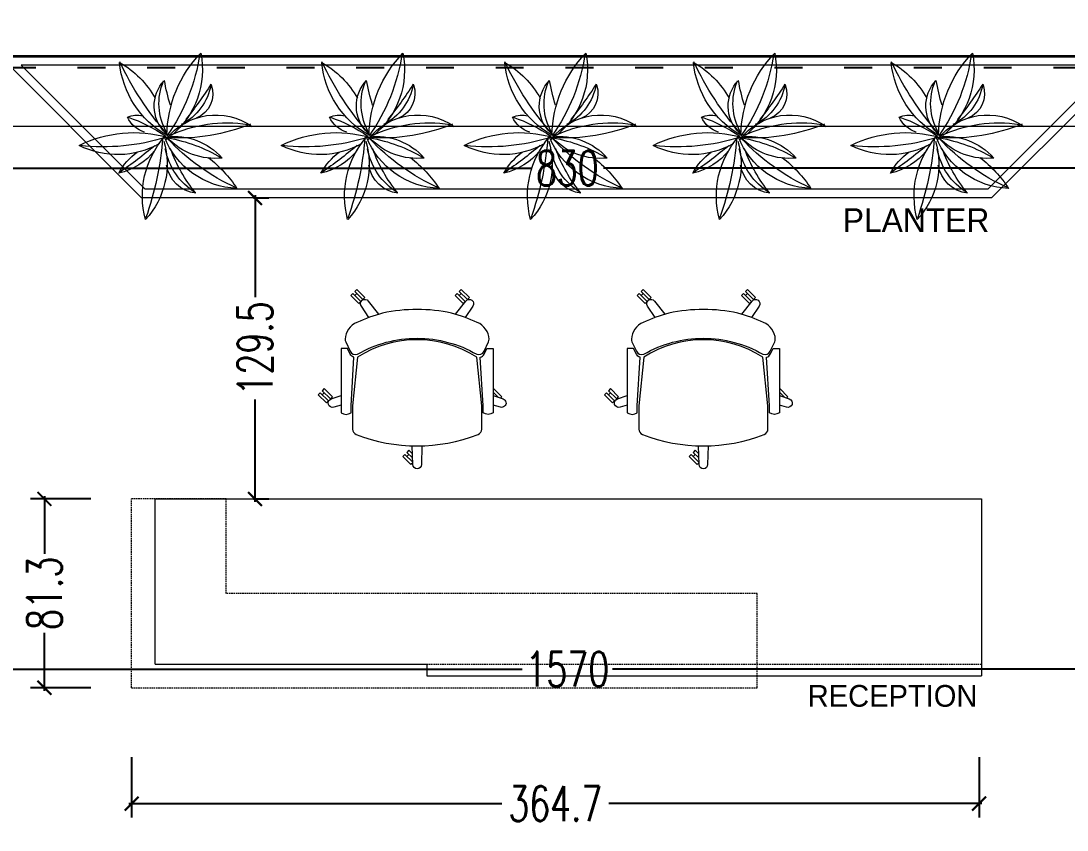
# Model space of a CAD drawing. Header units: centimetres. Extents: x -3207095 to 15275363, y -32656 to 4798027.
# Drawn here: x 683546.6 to 683996.9, y 4437623.9 to 4437972.2 of the extents above; entities that cross this region are included whole.
import ezdxf

# ---------------------------------------------------------------- set-up
doc = ezdxf.new("R2010")
doc.units = ezdxf.units.CM
for name, pattern in [('ACAD_ISO03W100', [30, 12, -18]), ('DUZ', [500, 500]), ('HIDDEN', [0.375, 0.25, -0.125])]:
    doc.linetypes.add(name, pattern=pattern)
doc.layers.get('0').update_dxf_attribs({"color": 1, "linetype": 'DUZ'})
doc.layers.add('DIM', color=1, linetype='DUZ')
for name, color, linetype, lineweight in [('DUVAR', 7, 'Continuous', 35), ('Fix & Furniture', 144, 'Continuous', 13), ('Fix. Furniture', 144, 'Continuous', 9), ('iç duvar', 7, 'Continuous', 50), ('Text & Arrow', 11, 'Continuous', 13), ('Wall', 7, 'Continuous', 35)]:
    doc.layers.add(name, color=color, linetype=linetype, lineweight=lineweight)
doc.styles.add('DIM', font='ROMANSTW.SHX', dxfattribs={"width": 0.7})
doc.dimstyles.new('1_100', dxfattribs={"dimtxt": 15, "dimasz": 6, "dimexe": 6, "dimexo": 0, "dimgap": 2, "dimtad": 0, "dimdec": 1, "dimzin": 11, "dimdsep": 46, "dimtxsty": 'DIM', "dimblk": 'ARCHTICK', "dimcen": 3, "dimdle": 1.25, "dimclrt": 2, "dimadec": 0, "dimazin": 0, "dimtfac": 1.25, "dimtdec": 1, "dimtix": 1, "dimtofl": 0, "dimtmove": 1, "dimatfit": 3, "dimldrblk": 'ARCHTICK', "dimfxl": 20, "dimfxlon": 1, "dimtolj": 1, "dimtzin": 0, "dimarcsym": 0})

# ---------------------------------------------------------------- blocks, each defined once
blk = doc.blocks.new('_ArchTick')
at = {"color": 0, "linetype": 'ByBlock', "const_width": 0.15}
blk.add_lwpolyline([(-0.5, -0.5), (0.5, 0.5)], dxfattribs=at)
blk = doc.blocks.new('*D5536')
at = {"layer": 'Defpoints', "color": 0, "linetype": 'Continuous', "lineweight": 5, "transparency": 16777216}
for p in [(682996.79, 4437706.36), (684566.79, 4437706.36), (684566.79, 4437693.14)]:
    blk.add_point(p, dxfattribs=at)
at = {"layer": 'DIM', "color": 0, "linetype": 'Continuous', "lineweight": -2, "transparency": 16777216}
for p, q in [((682996.79, 4437706.36), (682996.79, 4437687.14)), ((684566.79, 4437706.36), (684566.79, 4437687.14)), ((682995.54, 4437693.14), (683762.29, 4437693.14)), ((684568.04, 4437693.14), (683801.29, 4437693.14))]:
    blk.add_line(p, q, dxfattribs=at)
at = {"layer": 'DIM', "color": 0, "linetype": 'Continuous', "lineweight": -2, "transparency": 16777216, "xscale": 6, "yscale": 6, "zscale": 6, "rotation": 180}
blk.add_blockref('_ArchTick', (682996.79, 4437693.14), dxfattribs=at)
at = {"layer": 'DIM', "color": 0, "linetype": 'Continuous', "lineweight": -2, "transparency": 16777216, "xscale": 6, "yscale": 6, "zscale": 6}
blk.add_blockref('_ArchTick', (684566.79, 4437693.14), dxfattribs=at)
at = {"layer": 'DIM', "color": 2, "linetype": 'Continuous', "lineweight": 5, "transparency": 16777216, "insert": (683781.79, 4437693.14), "char_height": 15, "attachment_point": 5, "style": 'DIM'}
blk.add_mtext('\\A1;1570', dxfattribs=at)
blk = doc.blocks.new('*D4505')
at = {"layer": 'Defpoints', "color": 0, "linetype": 'Continuous', "lineweight": 5, "transparency": 16777216}
for p in [(683366.79, 4437956.93), (684196.79, 4437956.93), (683366.79, 4437908.82)]:
    blk.add_point(p, dxfattribs=at)
at = {"layer": 'DIM', "color": 0, "linetype": 'Continuous', "lineweight": -2, "transparency": 16777216}
for p, q in [((683366.79, 4437928.82), (683366.79, 4437902.82)), ((684196.79, 4437928.82), (684196.79, 4437902.82)), ((683365.54, 4437908.82), (683766.29, 4437908.82)), ((684198.04, 4437908.82), (683797.29, 4437908.82))]:
    blk.add_line(p, q, dxfattribs=at)
at = {"layer": 'DIM', "color": 0, "linetype": 'Continuous', "lineweight": -2, "transparency": 16777216, "xscale": 6, "yscale": 6, "zscale": 6, "rotation": 180}
blk.add_blockref('_ArchTick', (683366.79, 4437908.82), dxfattribs=at)
at = {"layer": 'DIM', "color": 0, "linetype": 'Continuous', "lineweight": -2, "transparency": 16777216, "xscale": 6, "yscale": 6, "zscale": 6}
blk.add_blockref('_ArchTick', (684196.79, 4437908.82), dxfattribs=at)
at = {"layer": 'DIM', "color": 2, "linetype": 'Continuous', "lineweight": 5, "transparency": 16777216, "insert": (683781.79, 4437908.82), "char_height": 15, "attachment_point": 5, "style": 'DIM'}
blk.add_mtext('\\A1;830', dxfattribs=at)
blk = doc.blocks.new('Office CHair')
for p, q in [((7.47, 3.75), (7.74, 3.47)), ((-4.15, -4.72), (-3.87, -4.99)), ((19.29, -4.93), (19.36, -4.99)), ((0.31, -18.33), (0.59, -18.6)), ((14.64, -18.32), (14.92, -18.6))]:
    blk.add_line(p, q)
for points in [[(8.26, 4.63), (8.02, 4.86), (6.91, 3.75)], [(6.91, 3.75), (7.19, 3.47), (8.26, 4.54)], [(7.74, 2.91), (7.47, 3.19), (8.24, 3.96)], [(8.22, 3.39), (7.74, 2.91)], [(20.3, -4.26), (20.47, -4.44), (19.36, -5.55)], [(19.29, -5.06), (19.98, -4.38)], [(19.36, -5.55), (19.29, -5.48)]]:
    blk.add_lwpolyline(points)
for points in [[(9.53, 2.3), (9.45, 4.86, 1), (8.27, 4.86), (8.18, 2.3, -0.488714)], [(-1.57, -3.3), (-2.57, -3.01, 1), (-2.93, -4.13), (-1.57, -4.62, -0.488714)], [(19.29, -4.62), (20.65, -4.13, 1), (20.28, -3.01), (19.29, -3.3, -0.488714)], [(2.26, -15.31), (1.21, -16.87, 1), (2.16, -17.56), (3.57, -15.75, -0.488714)], [(14.14, -15.75), (15.55, -17.56, 1), (16.51, -16.87), (15.46, -15.31, -0.488714)]]:
    blk.add_lwpolyline(points, format="xyb")
for points in [[(0.68, -9.88), (0, -3.21), (0, 0, -0.30894), (0.5, 0.73, -0.188301), (17.22, 0.73, -0.30894), (17.72, 0), (17.72, -3.21), (17.03, -9.88, -0.291999)], [(-1.57, -11.08), (-1.57, -4), (-1.57, -2.22, -0.285714), (-0.2, -2.22), (-0.2, -3.21), (0.18, -9.85, 0.220172), (-0.32, -10.27), (-0.71, -11.08)], [(19.29, -11.08), (19.29, -4), (19.29, -2.22, 0.285714), (17.91, -2.22), (17.91, -3.21), (17.53, -9.85, -0.220172), (18.04, -10.27), (18.42, -11.08)], [(-0.93, -11.96), (-0.32, -10.67, -0.398658), (0.68, -10.27, 0.131636), (8.86, -12.46, 0.131636), (17.03, -10.27, -0.398658), (18.04, -10.67), (18.65, -11.96, -0.121111), (18.73, -12.33, -0.297131), (17.11, -14.63, -0.043299), (13.58, -15.91, -0.055781), (8.86, -16.4, -0.055781), (4.13, -15.91, -0.043299), (0.61, -14.63, -0.297131), (-1.01, -12.33, -0.121111)]]:
    blk.add_lwpolyline(points, format="xyb", close=True)
for points in [[(-4.7, -4.72), (-4.43, -4.99), (-3.31, -3.88), (-3.59, -3.6)], [(-3.87, -5.55), (-4.15, -5.27), (-3.03, -4.16), (-2.76, -4.44)], [(-0.24, -18.33), (0.04, -18.6), (1.15, -17.49), (0.87, -17.21)], [(14.08, -18.32), (14.36, -18.6), (15.47, -17.49), (15.19, -17.21)], [(0.59, -19.16), (0.31, -18.88), (1.43, -17.77), (1.71, -18.05)], [(14.92, -19.16), (14.64, -18.88), (15.75, -17.76), (16.03, -18.04)]]:
    blk.add_lwpolyline(points, close=True)
blk = doc.blocks.new('EYRHHDSFHDFGHJ')
at = {"layer": 'Fix & Furniture', "linetype": 'HIDDEN'}
for p, q in [((28913.89, 178.5), (29019.89, 178.5)), ((28913.89, 178.5), (28913.89, 146.5)), ((29019.89, 178.5), (29019.89, 162.5)), ((28963.89, 174.5), (29057.89, 174.5)), ((29019.89, 162.5), (28929.89, 162.5)), ((28929.89, 162.5), (28929.89, 146.5)), ((28929.89, 146.5), (28913.89, 146.5))]:
    blk.add_line(p, q, dxfattribs=at)
at = {"layer": 'Fix & Furniture'}
for p, q in [((28963.89, 176.5), (29057.89, 176.5)), ((28963.89, 174.5), (28963.89, 176.5)), ((29057.89, 146.5), (29057.89, 176.5)), ((28917.89, 174.5), (28963.89, 174.5)), ((28917.89, 174.5), (28917.89, 146.5)), ((28917.89, 146.5), (29057.89, 146.5))]:
    blk.add_line(p, q, dxfattribs=at)
blk = doc.blocks.new('patio plant 2')
for centre, radius, start, end in [((231.7, 78.2), 324.4, 127.0526, 193.6397), ((-456.8, 321.8), 493.3, 342.1417, 1.7778), ((780.4, -108.7), 866.5, 149.2774, 171.9041), ((-19.4, 158.1), 135.4, 131.9837, 205.4724), ((137.7, 152.2), 268.8, 157.16, 204.0107), ((499.3, 213.1), 610.8, 175.9263, 194.9396), ((-403.9, -88.1), 324.8, 18.2679, 77.7577), ((4.6, 351.9), 361.1, 199.8532, 255.8716), ((-1051.8, -785.7), 1241.5, 39.2618, 54.5536), ((-8.5, 252.8), 250.6, 252.5643, 340.5658), ((-195.8, 232.5), 255, 297.6391, 353.4927), ((182.8, -25.5), 261.1, 118.6711, 171.4448), ((-541, 474.4), 656.5, 315.3527, 335.2401), ((394, -572.5), 748.6, 102.8236, 128.4584), ((-157.2, 544.2), 543.2, 279.6289, 313.8517), ((-83.3, -325.6), 339.5, 95.3509, 151.9516), ((-456.8, 321.8), 493.3, 278.611, 320.85), ((173.8, -791.8), 837.7, 107.6158, 131.4255), ((-219.4, -209.8), 245.4, 72.6029, 113.2685), ((-196, 270.1), 281.6, 244.7044, 267.5626), ((-308.4, -2196.5), 2212.1, 85.498, 90.09), ((-661.4, 220.7), 623.4, 323.9758, 339.4862), ((264, -160.6), 372.8, 154.191, 209.7589), ((-325.1, -702.9), 750.9, 43.0584, 70.3682), ((-402.7, -183.6), 379.4, 28.0633, 29.2303), ((323, 288.5), 487.8, 216.0101, 258.7514), ((-83.3, -325.6), 339.5, 23.5569, 85.5927), ((32.2, -218.8), 221.1, 44.3745, 98.3611), ((87.5, -90.7), 106.7, 15.6468, 102.6443), ((1167.1, -136.7), 1242.7, 173.8852, 189.76), ((76, -37.2), 149.4, 169.0123, 258.5733), ((164.4, 12.9), 231.5, 184.8141, 238.0945), ((-433.8, -1577), 1636.5, 67.585, 73.6645), ((-53.2, -127.8), 108.2, 141.0444, 190.8834), ((-183, -46.1), 104.8, 283.0214, 317.1626), ((729.4, 139.4), 755.6, 197.5499, 205.3147), ((-402.7, -183.6), 379.4, 334.7196, 5.6674)]:
    blk.add_arc(centre, radius, start, end)
blk = doc.blocks.new('*D5913')
at = {"layer": 'Defpoints', "color": 0, "linetype": 'Continuous', "lineweight": 5, "transparency": 16777216}
for p in [(683646.77, 4437895.97), (683646.77, 4437766.43), (683647.38, 4437766.43)]:
    blk.add_point(p, dxfattribs=at)
at = {"layer": 'DIM', "color": 0, "linetype": 'Continuous', "lineweight": -2, "transparency": 16777216}
for p, q in [((683646.77, 4437895.97), (683653.38, 4437895.97)), ((683647.38, 4437897.22), (683647.38, 4437853.2)), ((683647.38, 4437765.18), (683647.38, 4437809.2)), ((683646.77, 4437766.43), (683653.38, 4437766.43))]:
    blk.add_line(p, q, dxfattribs=at)
at = {"layer": 'DIM', "color": 0, "linetype": 'Continuous', "lineweight": -2, "transparency": 16777216, "xscale": 6, "yscale": 6, "zscale": 6}
for p, rotation in [((683647.38, 4437895.97), 90), ((683647.38, 4437766.43), 270)]:
    blk.add_blockref('_ArchTick', p, dxfattribs=dict(at, rotation=rotation))
at = {"layer": 'DIM', "color": 2, "linetype": 'Continuous', "lineweight": 5, "transparency": 16777216, "insert": (683647.38, 4437831.2), "char_height": 15, "attachment_point": 5, "rotation": 90, "style": 'DIM'}
blk.add_mtext('\\A1;129.5', dxfattribs=at)
blk = doc.blocks.new('*D5914')
at = {"layer": 'Defpoints', "color": 0, "linetype": 'Continuous', "lineweight": 5, "transparency": 16777216}
for p in [(683594.29, 4437685.15), (683958.99, 4437685.15), (683958.99, 4437635.27)]:
    blk.add_point(p, dxfattribs=at)
at = {"layer": 'DIM', "color": 0, "linetype": 'Continuous', "lineweight": -2, "transparency": 16777216}
for p, q in [((683594.29, 4437655.27), (683594.29, 4437629.27)), ((683958.99, 4437655.27), (683958.99, 4437629.27)), ((683593.04, 4437635.27), (683753.64, 4437635.27)), ((683960.24, 4437635.27), (683799.64, 4437635.27))]:
    blk.add_line(p, q, dxfattribs=at)
at = {"layer": 'DIM', "color": 0, "linetype": 'Continuous', "lineweight": -2, "transparency": 16777216, "xscale": 6, "yscale": 6, "zscale": 6, "rotation": 180}
blk.add_blockref('_ArchTick', (683594.29, 4437635.27), dxfattribs=at)
at = {"layer": 'DIM', "color": 0, "linetype": 'Continuous', "lineweight": -2, "transparency": 16777216, "xscale": 6, "yscale": 6, "zscale": 6}
blk.add_blockref('_ArchTick', (683958.99, 4437635.27), dxfattribs=at)
at = {"layer": 'DIM', "color": 2, "linetype": 'Continuous', "lineweight": 5, "transparency": 16777216, "insert": (683776.64, 4437635.27), "char_height": 15, "attachment_point": 5, "style": 'DIM'}
blk.add_mtext('\\A1;364.7', dxfattribs=at)
blk = doc.blocks.new('*D5915')
at = {"layer": 'Defpoints', "color": 0, "linetype": 'Continuous', "lineweight": 5, "transparency": 16777216}
for p in [(683594.29, 4437766.43), (683556.75, 4437685.15), (683594.29, 4437685.15)]:
    blk.add_point(p, dxfattribs=at)
at = {"layer": 'DIM', "color": 0, "linetype": 'Continuous', "lineweight": -2, "transparency": 16777216}
for p, q in [((683576.75, 4437766.43), (683550.75, 4437766.43)), ((683556.75, 4437767.68), (683556.75, 4437742.79)), ((683556.75, 4437683.9), (683556.75, 4437708.79)), ((683576.75, 4437685.15), (683550.75, 4437685.15))]:
    blk.add_line(p, q, dxfattribs=at)
at = {"layer": 'DIM', "color": 0, "linetype": 'Continuous', "lineweight": -2, "transparency": 16777216, "xscale": 6, "yscale": 6, "zscale": 6}
for p, rotation in [((683556.75, 4437766.43), 90), ((683556.75, 4437685.15), 270)]:
    blk.add_blockref('_ArchTick', p, dxfattribs=dict(at, rotation=rotation))
at = {"layer": 'DIM', "color": 2, "linetype": 'Continuous', "lineweight": 5, "transparency": 16777216, "insert": (683556.75, 4437725.79), "char_height": 15, "attachment_point": 5, "rotation": 90, "style": 'DIM'}
blk.add_mtext('\\A1;81.3', dxfattribs=at)

msp = doc.modelspace()

# ---------------------------------------------------------------- linework, layer by layer
at = {"color": 232, "linetype": 'ACAD_ISO03W100'}
msp.add_line((685862.98, 4437951.93), (681754.42, 4437951.93), dxfattribs=at)
at = {"layer": 'DUVAR'}
msp.add_line((683366.79, 4437956.93), (684196.79, 4437956.93), dxfattribs=at)
at = {"layer": 'Fix & Furniture', "ltscale": 0.02}
for p, q in [((683537.6, 4437956.93), (683598.56, 4437895.97)), ((684025.28, 4437956.93), (683964.32, 4437895.97)), ((684016.08, 4437953.12), (683546.8, 4437953.12)), ((683546.8, 4437953.12), (683600.14, 4437899.78)), ((684016.08, 4437953.12), (683962.74, 4437899.78)), ((683964.32, 4437895.97), (683598.56, 4437895.97)), ((683962.74, 4437899.78), (683600.14, 4437899.78))]:
    msp.add_line(p, q, dxfattribs=at)
at = {"layer": 'iç duvar', "color": 7, "linetype": 'Continuous', "lineweight": 5}
msp.add_lwpolyline([(683581.79, 4436866.93), (682996.79, 4436866.93), (682996.79, 4437926.93), (684566.79, 4437926.93), (684566.79, 4436866.93), (683981.79, 4436866.93)], dxfattribs=at)

# ---------------------------------------------------------------- block references
at = {"layer": 'Fix & Furniture', "xscale": -0.1074534309684283, "yscale": 0.1074534309684283, "zscale": 0.1074534309684283, "rotation": 214.9594055767714}
for p in [(683615.63, 4437927.55), (683702.64, 4437927.55), (683781.38, 4437927.55), (683862.66, 4437927.55), (683947.75, 4437927.55)]:
    msp.add_blockref('patio plant 2', p, dxfattribs=at)
at = {"layer": 'Fix. Furniture', "xscale": -3.137661252347194, "yscale": 3.137661252347194, "zscale": 3.137661252347194, "rotation": 180}
for p in [(683689.34, 4437796.48), (683812.53, 4437796.48)]:
    msp.add_blockref('Office CHair', p, dxfattribs=at)
at = {"layer": 'Wall', "xscale": -2.540005080331274, "yscale": 2.540005080331274, "zscale": 2.540005080331274, "rotation": 180}
msp.add_blockref('EYRHHDSFHDFGHJ', (610152.86, 4438138.54), dxfattribs=at)

# ---------------------------------------------------------------- texts
at = {"layer": 'Text & Arrow'}
for s, width, gutter_width, insert, char_height, attachment_point in [('PLANTER', 321.4429, 5.11, (683963.41, 4437881.31), 10.227, 9), ('RECEPTION', 294.2532, 4.68, (683885.24, 4437676.85), 9.362, 7)]:
    msp.add_mtext_dynamic_manual_height_columns(s, width=width, gutter_width=gutter_width, heights=[0], dxfattribs=dict(at, insert=insert, char_height=char_height, attachment_point=attachment_point))

# ---------------------------------------------------------------- dimensions: what is measured, and where the dimension line sits
at = {"layer": 'DIM', "linetype": 'Continuous', "lineweight": 5}
for base, p1, p2, picture, middle in [((683366.79, 4437908.82), (684196.79, 4437956.93), (683366.79, 4437956.93), '*D4505', (683781.79, 4437908.82)), ((684566.79, 4437693.14), (682996.79, 4437706.36), (684566.79, 4437706.36), '*D5536', (683781.79, 4437693.14))]:
    dim = msp.add_linear_dim(base=base, p1=p1, p2=p2, dimstyle='1_100', dxfattribs=at)
    dim.commit()
    dim.dimension.update_dxf_attribs({"geometry": picture, "text_midpoint": middle})
for p1, p2, distance, picture, middle in [((683646.77, 4437895.97), (683646.77, 4437766.43), 0.6, '*D5913', (683647.38, 4437831.2)), ((683594.29, 4437766.43), (683594.29, 4437685.15), -37.54, '*D5915', (683556.75, 4437725.79)), ((683594.29, 4437685.15), (683958.99, 4437685.15), -49.88, '*D5914', (683776.64, 4437635.27))]:
    dim = msp.add_aligned_dim(p1=p1, p2=p2, distance=distance, dimstyle='1_100', dxfattribs=at)
    dim.commit()
    dim.dimension.update_dxf_attribs({"geometry": picture, "text_midpoint": middle})

doc.saveas('drawing.dxf')
